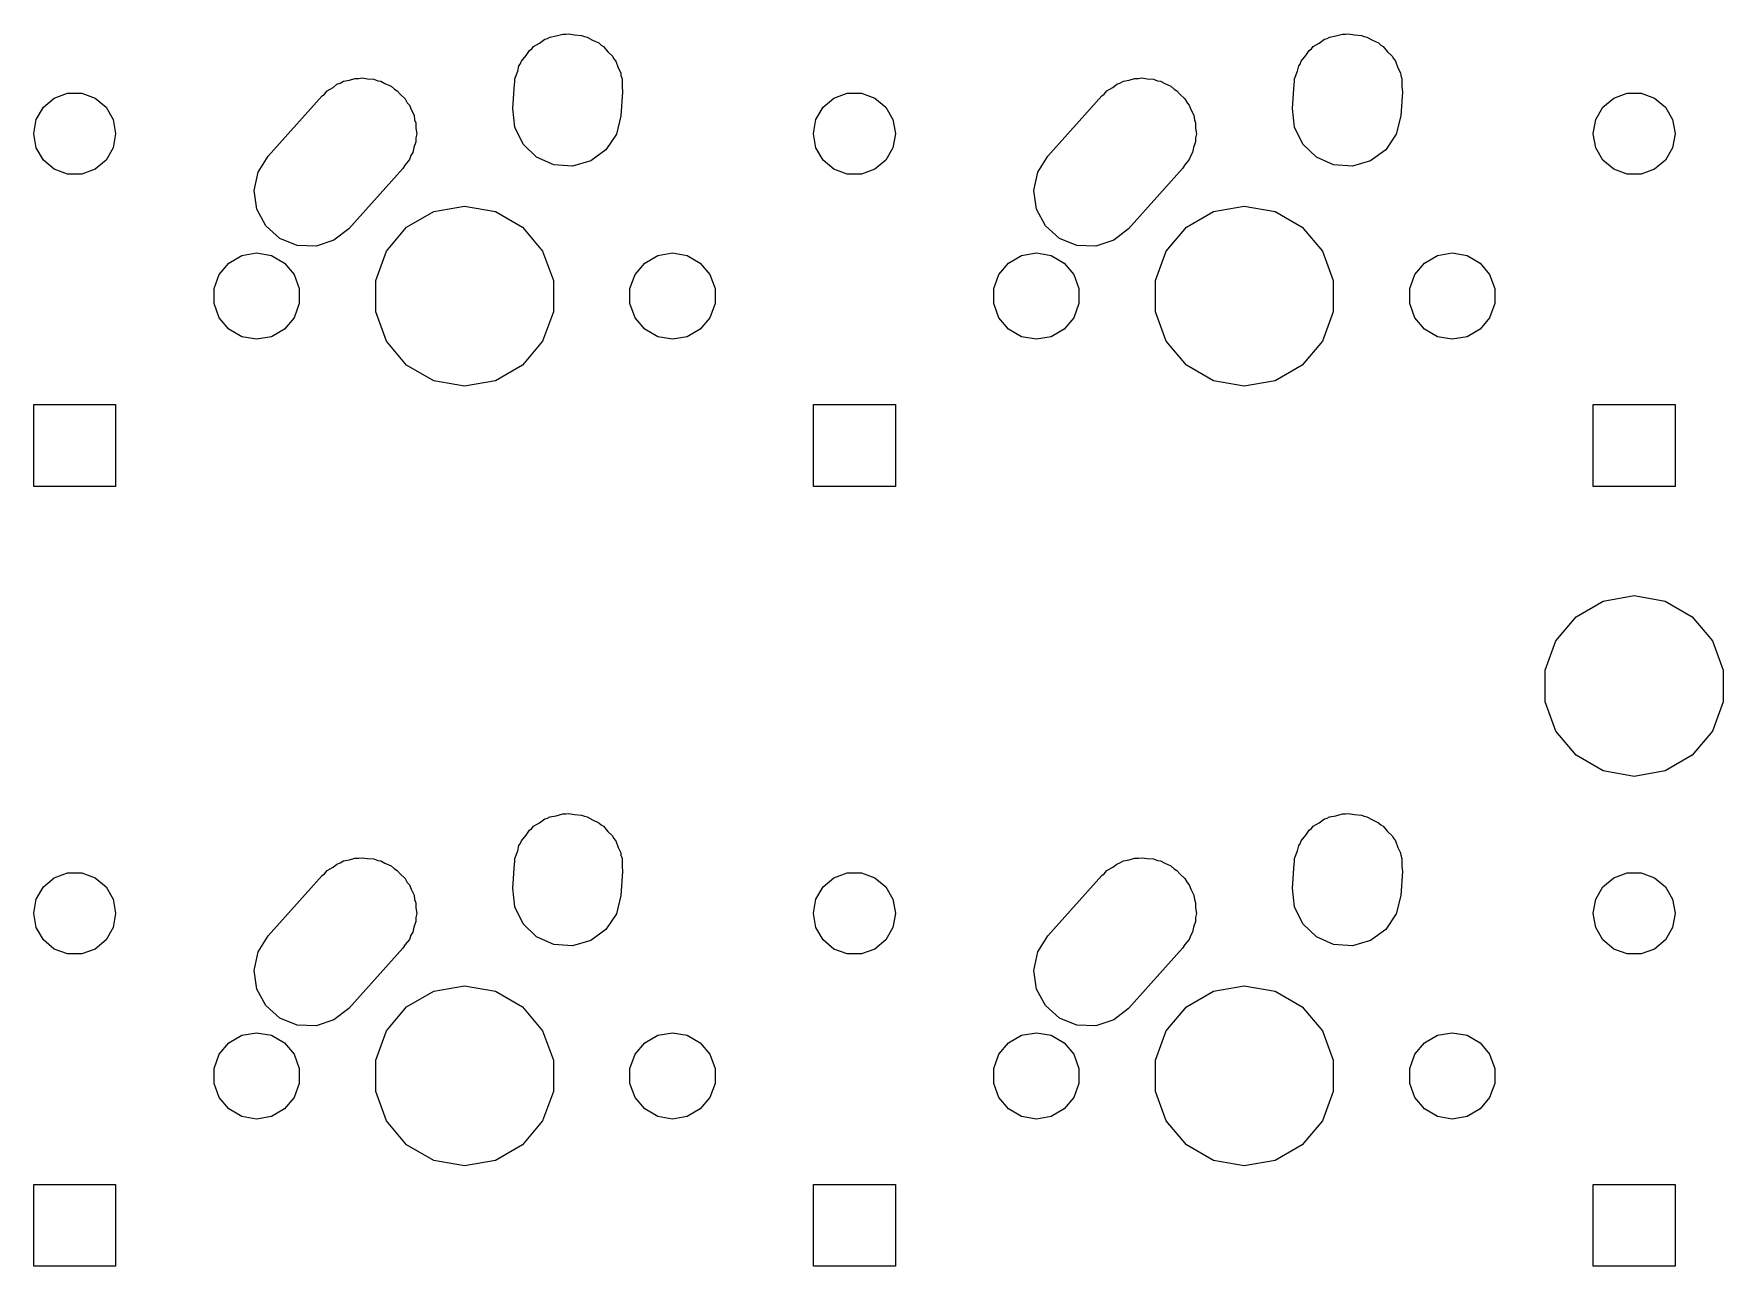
# Model space of a CAD drawing. Extents: x 32 to 254, y -104 to -31.
# Drawn here: x 160.93 to 202.2, y -61.8 to -31.69 of the extents above; entities that cross this region are included whole.
import ezdxf

# ---------------------------------------------------------------- set-up
doc = ezdxf.new("R2010")
doc.units = 0
doc.header["$MEASUREMENT"] = 0
doc.layers.add('BLACK', color=7, linetype='CONTINUOUS')

msp = doc.modelspace()

# ---------------------------------------------------------------- linework, layer by layer
at = {"layer": 'Black'}
for p, q in [((173.477, -31.8038), (173.535, -31.7702)), ((173.535, -31.7702), (173.687, -31.7434)), ((173.687, -31.7434), (173.851, -31.6962)), ((173.851, -31.6962), (173.925, -31.7014)), ((173.925, -31.7014), (173.99, -31.6899)), ((173.99, -31.6899), (174.138, -31.7161)), ((174.138, -31.7161), (174.31, -31.7279)), ((174.31, -31.7279), (174.379, -31.7584)), ((174.379, -31.7584), (174.445, -31.7702)), ((174.445, -31.7702), (174.578, -31.8471)), ((192.527, -31.8038), (192.585, -31.7702)), ((192.585, -31.7702), (192.737, -31.7434)), ((192.737, -31.7434), (192.901, -31.6962)), ((192.901, -31.6962), (192.975, -31.7014)), ((192.975, -31.7014), (193.04, -31.6899)), ((193.04, -31.6899), (193.188, -31.7161)), ((193.188, -31.7161), (193.36, -31.7279)), ((193.36, -31.7279), (193.429, -31.7584)), ((193.429, -31.7584), (193.495, -31.7702)), ((193.495, -31.7702), (193.628, -31.8471)), ((172.954, -32.2173), (173.036, -32.0943)), ((173.036, -32.0943), (173.089, -32.0561)), ((173.089, -32.0561), (173.135, -32.0011)), ((173.135, -32.0011), (173.277, -31.9191)), ((173.277, -31.9191), (173.408, -31.8235)), ((173.408, -31.8235), (173.477, -31.8038)), ((174.578, -31.8471), (174.73, -31.9147)), ((174.73, -31.9147), (174.783, -31.9652)), ((174.783, -31.9652), (174.845, -32.0011)), ((174.845, -32.0011), (174.95, -32.1268)), ((174.95, -32.1268), (175.062, -32.234)), ((192.004, -32.2173), (192.086, -32.0943)), ((192.086, -32.0943), (192.139, -32.0561)), ((192.139, -32.0561), (192.185, -32.0011)), ((192.185, -32.0011), (192.327, -31.9191)), ((192.327, -31.9191), (192.458, -31.8235)), ((192.458, -31.8235), (192.527, -31.8038)), ((193.628, -31.8471), (193.78, -31.9147)), ((193.78, -31.9147), (193.833, -31.9652)), ((193.833, -31.9652), (193.895, -32.0011)), ((193.895, -32.0011), (194, -32.1268)), ((194, -32.1268), (194.112, -32.234)), ((172.68, -32.789), (172.748, -32.6022)), ((172.748, -32.6022), (172.779, -32.4761)), ((172.779, -32.4761), (172.811, -32.4289)), ((172.811, -32.4289), (172.838, -32.355)), ((172.838, -32.355), (172.954, -32.2173)), ((175.062, -32.234), (175.091, -32.2947)), ((175.091, -32.2947), (175.142, -32.355)), ((175.142, -32.355), (175.203, -32.5238)), ((175.203, -32.5238), (175.264, -32.6474)), ((191.73, -32.789), (191.798, -32.6022)), ((191.798, -32.6022), (191.829, -32.4761)), ((191.829, -32.4761), (191.861, -32.4289)), ((191.861, -32.4289), (191.888, -32.355)), ((191.888, -32.355), (192.004, -32.2173)), ((194.112, -32.234), (194.141, -32.2947)), ((194.141, -32.2947), (194.192, -32.355)), ((194.192, -32.355), (194.253, -32.5238)), ((194.253, -32.5238), (194.314, -32.6474)), ((168.095, -33.0811), (168.236, -32.9997)), ((168.236, -32.9997), (168.332, -32.9246)), ((168.332, -32.9246), (168.411, -32.8988)), ((168.411, -32.8988), (168.495, -32.8502)), ((168.495, -32.8502), (168.635, -32.8254)), ((168.635, -32.8254), (168.769, -32.7817)), ((168.769, -32.7817), (168.865, -32.7849)), ((168.865, -32.7849), (168.95, -32.7699)), ((168.95, -32.7699), (169.074, -32.7918)), ((169.074, -32.7918), (169.229, -32.7969)), ((169.229, -32.7969), (169.328, -32.8365)), ((169.328, -32.8365), (169.405, -32.8502)), ((169.405, -32.8502), (169.504, -32.9076)), ((169.504, -32.9076), (169.656, -32.9686)), ((169.656, -32.9686), (169.739, -33.0432)), ((172.628, -33.515), (172.669, -32.9227)), ((172.669, -32.9227), (172.68, -32.876)), ((172.68, -32.876), (172.68, -32.789)), ((175.264, -32.6474), (175.27, -32.7073)), ((175.27, -32.7073), (175.3, -32.789)), ((175.3, -32.789), (175.3, -32.9878)), ((175.3, -32.9878), (175.312, -33.105)), ((187.145, -33.0811), (187.286, -32.9997)), ((187.286, -32.9997), (187.382, -32.9246)), ((187.382, -32.9246), (187.461, -32.8988)), ((187.461, -32.8988), (187.545, -32.8502)), ((187.545, -32.8502), (187.685, -32.8254)), ((187.685, -32.8254), (187.819, -32.7817)), ((187.819, -32.7817), (187.915, -32.7849)), ((187.915, -32.7849), (188, -32.7699)), ((188, -32.7699), (188.124, -32.7918)), ((188.124, -32.7918), (188.279, -32.7969)), ((188.279, -32.7969), (188.378, -32.8365)), ((188.378, -32.8365), (188.455, -32.8502)), ((188.455, -32.8502), (188.554, -32.9076)), ((188.554, -32.9076), (188.706, -32.9686)), ((188.706, -32.9686), (188.789, -33.0432)), ((191.678, -33.515), (191.719, -32.9227)), ((191.719, -32.9227), (191.73, -32.876)), ((191.73, -32.876), (191.73, -32.789)), ((194.314, -32.6474), (194.32, -32.7073)), ((194.32, -32.7073), (194.35, -32.789)), ((194.35, -32.789), (194.35, -32.9878)), ((194.35, -32.9878), (194.362, -33.105)), ((161.159, -33.4846), (161.425, -33.2614)), ((161.425, -33.2614), (161.751, -33.1426)), ((161.751, -33.1426), (162.099, -33.1426)), ((162.099, -33.1426), (162.425, -33.2614)), ((162.425, -33.2614), (162.691, -33.4846)), ((166.648, -34.6817), (167.97, -33.2086)), ((167.97, -33.2086), (168.024, -33.1663)), ((168.024, -33.1663), (168.095, -33.0811)), ((169.739, -33.0432), (169.805, -33.0811)), ((169.805, -33.0811), (169.876, -33.1662)), ((169.876, -33.1662), (169.999, -33.2759)), ((169.999, -33.2759), (170.051, -33.3749)), ((170.051, -33.3749), (170.102, -33.435)), ((175.312, -33.105), (175.271, -33.6973)), ((180.209, -33.4846), (180.475, -33.2614)), ((180.475, -33.2614), (180.801, -33.1426)), ((180.801, -33.1426), (181.149, -33.1426)), ((181.149, -33.1426), (181.475, -33.2614)), ((181.475, -33.2614), (181.741, -33.4846)), ((185.698, -34.6817), (187.02, -33.2086)), ((187.02, -33.2086), (187.074, -33.1663)), ((187.074, -33.1663), (187.145, -33.0811)), ((188.789, -33.0432), (188.855, -33.0811)), ((188.855, -33.0811), (188.926, -33.1662)), ((188.926, -33.1662), (189.049, -33.2759)), ((189.049, -33.2759), (189.101, -33.3749)), ((189.101, -33.3749), (189.152, -33.435)), ((194.362, -33.105), (194.321, -33.6973)), ((199.259, -33.4846), (199.525, -33.2614)), ((199.525, -33.2614), (199.851, -33.1426)), ((199.851, -33.1426), (200.199, -33.1426)), ((200.199, -33.1426), (200.525, -33.2614)), ((200.525, -33.2614), (200.791, -33.4846)), ((160.925, -34.1274), (160.985, -33.7854)), ((160.985, -33.7854), (161.159, -33.4846)), ((162.691, -33.4846), (162.865, -33.7854)), ((162.865, -33.7854), (162.925, -34.1274)), ((170.102, -33.435), (170.141, -33.5429)), ((170.141, -33.5429), (170.215, -33.6818)), ((170.215, -33.6818), (170.23, -33.7883)), ((170.23, -33.7883), (170.26, -33.869)), ((172.676, -33.9726), (172.628, -33.515)), ((175.271, -33.6973), (175.161, -34.1439)), ((179.975, -34.1274), (180.035, -33.7854)), ((180.035, -33.7854), (180.209, -33.4846)), ((181.741, -33.4846), (181.915, -33.7854)), ((181.915, -33.7854), (181.975, -34.1274)), ((189.152, -33.435), (189.191, -33.5429)), ((189.191, -33.5429), (189.265, -33.6818)), ((189.265, -33.6818), (189.28, -33.7883)), ((189.28, -33.7883), (189.31, -33.869)), ((191.726, -33.9726), (191.678, -33.515)), ((194.321, -33.6973), (194.211, -34.1439)), ((199.025, -34.1274), (199.085, -33.7854)), ((199.085, -33.7854), (199.259, -33.4846)), ((200.791, -33.4846), (200.965, -33.7854)), ((200.965, -33.7854), (201.025, -34.1274)), ((160.925, -34.1351), (160.925, -34.1274)), ((160.985, -34.4771), (160.925, -34.1351)), ((162.925, -34.1351), (162.865, -34.4771)), ((162.925, -34.1274), (162.925, -34.1351)), ((170.26, -33.869), (170.26, -33.9947)), ((170.26, -33.9947), (170.28, -34.1374)), ((170.28, -34.1374), (170.26, -34.2337)), ((170.26, -34.2337), (170.26, -34.331)), ((172.878, -34.386), (172.676, -33.9726)), ((175.161, -34.1439), (174.904, -34.5257)), ((179.975, -34.1351), (179.975, -34.1274)), ((180.035, -34.4771), (179.975, -34.1351)), ((181.975, -34.1351), (181.915, -34.4771)), ((181.975, -34.1274), (181.975, -34.1351)), ((189.31, -33.869), (189.31, -33.9947)), ((189.31, -33.9947), (189.33, -34.1374)), ((189.33, -34.1374), (189.31, -34.2337)), ((189.31, -34.2337), (189.31, -34.331)), ((191.928, -34.386), (191.726, -33.9726)), ((194.211, -34.1439), (193.954, -34.5257)), ((199.025, -34.1351), (199.025, -34.1274)), ((199.085, -34.4771), (199.025, -34.1351)), ((201.025, -34.1351), (200.965, -34.4771)), ((201.025, -34.1274), (201.025, -34.1351)), ((161.159, -34.7779), (160.985, -34.4771)), ((162.865, -34.4771), (162.691, -34.7779)), ((170.14, -34.6605), (170.102, -34.765)), ((170.185, -34.5877), (170.14, -34.6605)), ((170.211, -34.4647), (170.185, -34.5877)), ((170.26, -34.331), (170.211, -34.4647)), ((173.21, -34.7053), (172.878, -34.386)), ((174.904, -34.5257), (174.532, -34.7965)), ((180.209, -34.7779), (180.035, -34.4771)), ((181.915, -34.4771), (181.741, -34.7779)), ((189.19, -34.6605), (189.152, -34.765)), ((189.235, -34.5877), (189.19, -34.6605)), ((189.261, -34.4647), (189.235, -34.5877)), ((189.31, -34.331), (189.261, -34.4647)), ((192.26, -34.7053), (191.928, -34.386)), ((193.954, -34.5257), (193.582, -34.7965)), ((199.259, -34.7779), (199.085, -34.4771)), ((200.965, -34.4771), (200.791, -34.7779)), ((161.425, -35.0011), (161.159, -34.7779)), ((161.751, -35.1199), (161.425, -35.0011)), ((162.425, -35.0011), (162.099, -35.1199)), ((162.691, -34.7779), (162.425, -35.0011)), ((166.31, -35.5226), (166.405, -35.0723)), ((166.405, -35.0723), (166.648, -34.6817)), ((169.942, -34.9783), (168.62, -36.4514)), ((169.997, -34.8897), (169.942, -34.9783)), ((170.102, -34.765), (169.997, -34.8897)), ((173.63, -34.8921), (173.21, -34.7053)), ((174.089, -34.9238), (173.63, -34.8921)), ((174.532, -34.7965), (174.089, -34.9238)), ((180.475, -35.0011), (180.209, -34.7779)), ((180.801, -35.1199), (180.475, -35.0011)), ((181.475, -35.0011), (181.149, -35.1199)), ((181.741, -34.7779), (181.475, -35.0011)), ((185.36, -35.5226), (185.455, -35.0723)), ((185.455, -35.0723), (185.698, -34.6817)), ((188.992, -34.9783), (187.67, -36.4514)), ((189.047, -34.8897), (188.992, -34.9783)), ((189.152, -34.765), (189.047, -34.8897)), ((192.68, -34.8921), (192.26, -34.7053)), ((193.139, -34.9238), (192.68, -34.8921)), ((193.582, -34.7965), (193.139, -34.9238)), ((199.525, -35.0011), (199.259, -34.7779)), ((199.851, -35.1199), (199.525, -35.0011)), ((200.525, -35.0011), (200.199, -35.1199)), ((200.791, -34.7779), (200.525, -35.0011)), ((162.099, -35.1199), (161.751, -35.1199)), ((181.149, -35.1199), (180.801, -35.1199)), ((200.199, -35.1199), (199.851, -35.1199)), ((166.375, -35.9782), (166.31, -35.5226)), ((170.697, -36.0305), (171.45, -35.8977)), ((171.45, -35.8977), (172.203, -36.0305)), ((185.425, -35.9782), (185.36, -35.5226)), ((189.747, -36.0305), (190.5, -35.8977)), ((190.5, -35.8977), (191.253, -36.0305)), ((166.591, -36.3841), (166.375, -35.9782)), ((170.034, -36.413), (170.697, -36.0305)), ((172.203, -36.0305), (172.866, -36.413)), ((185.641, -36.3841), (185.425, -35.9782)), ((189.084, -36.413), (189.747, -36.0305)), ((191.253, -36.0305), (191.916, -36.413)), ((166.934, -36.6914), (166.591, -36.3841)), ((167.361, -36.8631), (166.934, -36.6914)), ((168.62, -36.4514), (168.258, -36.7354)), ((169.543, -36.9989), (170.034, -36.413)), ((172.866, -36.413), (173.357, -36.9989)), ((185.984, -36.6914), (185.641, -36.3841)), ((186.411, -36.8631), (185.984, -36.6914)), ((187.67, -36.4514), (187.308, -36.7354)), ((188.593, -36.9989), (189.084, -36.413)), ((191.916, -36.413), (192.407, -36.9989)), ((165.692, -37.2919), (166.009, -37.1087)), ((166.009, -37.1087), (166.37, -37.0451)), ((166.37, -37.0451), (166.731, -37.1087)), ((166.731, -37.1087), (167.048, -37.2919)), ((167.821, -36.8783), (167.361, -36.8631)), ((168.258, -36.7354), (167.821, -36.8783)), ((169.281, -37.7176), (169.543, -36.9989)), ((173.357, -36.9989), (173.619, -37.7176)), ((175.852, -37.2919), (176.169, -37.1087)), ((176.169, -37.1087), (176.53, -37.0451)), ((176.53, -37.0451), (176.891, -37.1087)), ((176.891, -37.1087), (177.208, -37.2919)), ((184.742, -37.2919), (185.059, -37.1087)), ((185.059, -37.1087), (185.42, -37.0451)), ((185.42, -37.0451), (185.781, -37.1087)), ((185.781, -37.1087), (186.098, -37.2919)), ((186.871, -36.8783), (186.411, -36.8631)), ((187.308, -36.7354), (186.871, -36.8783)), ((188.331, -37.7176), (188.593, -36.9989)), ((192.407, -36.9989), (192.669, -37.7176)), ((194.902, -37.2919), (195.219, -37.1087)), ((195.219, -37.1087), (195.58, -37.0451)), ((195.58, -37.0451), (195.941, -37.1087)), ((195.941, -37.1087), (196.258, -37.2919)), ((165.456, -37.5725), (165.692, -37.2919)), ((167.048, -37.2919), (167.284, -37.5725)), ((175.616, -37.5725), (175.852, -37.2919)), ((177.208, -37.2919), (177.444, -37.5725)), ((184.506, -37.5725), (184.742, -37.2919)), ((186.098, -37.2919), (186.334, -37.5725)), ((194.666, -37.5725), (194.902, -37.2919)), ((196.258, -37.2919), (196.494, -37.5725)), ((165.331, -37.9168), (165.456, -37.5725)), ((165.331, -38.2832), (165.331, -37.9168)), ((167.284, -37.5725), (167.409, -37.9168)), ((167.409, -37.9168), (167.409, -38.2832)), ((169.281, -38.4824), (169.281, -37.7176)), ((173.619, -37.7176), (173.619, -38.4824)), ((175.491, -37.9168), (175.616, -37.5725)), ((175.491, -38.2832), (175.491, -37.9168)), ((177.444, -37.5725), (177.569, -37.9168)), ((177.569, -37.9168), (177.569, -38.2832)), ((184.381, -37.9168), (184.506, -37.5725)), ((184.381, -38.2832), (184.381, -37.9168)), ((186.334, -37.5725), (186.459, -37.9168)), ((186.459, -37.9168), (186.459, -38.2832)), ((188.331, -38.4824), (188.331, -37.7176)), ((192.669, -37.7176), (192.669, -38.4824)), ((194.541, -37.9168), (194.666, -37.5725)), ((194.541, -38.2832), (194.541, -37.9168)), ((196.494, -37.5725), (196.619, -37.9168)), ((196.619, -37.9168), (196.619, -38.2832)), ((165.456, -38.6275), (165.331, -38.2832)), ((167.409, -38.2832), (167.284, -38.6275)), ((175.616, -38.6275), (175.491, -38.2832)), ((177.569, -38.2832), (177.444, -38.6275)), ((184.506, -38.6275), (184.381, -38.2832)), ((186.459, -38.2832), (186.334, -38.6275)), ((194.666, -38.6275), (194.541, -38.2832)), ((196.619, -38.2832), (196.494, -38.6275)), ((165.692, -38.9081), (165.456, -38.6275)), ((167.284, -38.6275), (167.048, -38.9081)), ((169.543, -39.2011), (169.281, -38.4824)), ((173.619, -38.4824), (173.357, -39.2011)), ((175.852, -38.9081), (175.616, -38.6275)), ((177.444, -38.6275), (177.208, -38.9081)), ((184.742, -38.9081), (184.506, -38.6275)), ((186.334, -38.6275), (186.098, -38.9081)), ((188.593, -39.2011), (188.331, -38.4824)), ((192.669, -38.4824), (192.407, -39.2011)), ((194.902, -38.9081), (194.666, -38.6275)), ((196.494, -38.6275), (196.258, -38.9081)), ((166.009, -39.0913), (165.692, -38.9081)), ((166.37, -39.1549), (166.009, -39.0913)), ((166.731, -39.0913), (166.37, -39.1549)), ((167.048, -38.9081), (166.731, -39.0913)), ((170.034, -39.787), (169.543, -39.2011)), ((173.357, -39.2011), (172.866, -39.787)), ((176.169, -39.0913), (175.852, -38.9081)), ((176.53, -39.1549), (176.169, -39.0913)), ((176.891, -39.0913), (176.53, -39.1549)), ((177.208, -38.9081), (176.891, -39.0913)), ((185.059, -39.0913), (184.742, -38.9081)), ((185.42, -39.1549), (185.059, -39.0913)), ((185.781, -39.0913), (185.42, -39.1549)), ((186.098, -38.9081), (185.781, -39.0913)), ((189.084, -39.787), (188.593, -39.2011)), ((192.407, -39.2011), (191.916, -39.787)), ((195.219, -39.0913), (194.902, -38.9081)), ((195.58, -39.1549), (195.219, -39.0913)), ((195.941, -39.0913), (195.58, -39.1549)), ((196.258, -38.9081), (195.941, -39.0913)), ((170.697, -40.1695), (170.034, -39.787)), ((172.866, -39.787), (172.203, -40.1695)), ((189.747, -40.1695), (189.084, -39.787)), ((191.916, -39.787), (191.253, -40.1695)), ((171.45, -40.3023), (170.697, -40.1695)), ((172.203, -40.1695), (171.45, -40.3023)), ((190.5, -40.3023), (189.747, -40.1695)), ((191.253, -40.1695), (190.5, -40.3023)), ((160.925, -42.7512), (160.925, -40.7512)), ((160.925, -40.7512), (162.925, -40.7512)), ((162.925, -40.7512), (162.925, -42.7512)), ((179.975, -42.7512), (179.975, -40.7512)), ((179.975, -40.7512), (181.975, -40.7512)), ((181.975, -40.7512), (181.975, -42.7512)), ((199.025, -42.7512), (199.025, -40.7512)), ((199.025, -40.7512), (201.025, -40.7512)), ((201.025, -40.7512), (201.025, -42.7512)), ((162.925, -42.7512), (160.925, -42.7512)), ((181.975, -42.7512), (179.975, -42.7512)), ((201.025, -42.7512), (199.025, -42.7512)), ((198.605, -45.9333), (199.27, -45.5498)), ((199.27, -45.5498), (200.025, -45.4166)), ((200.025, -45.4166), (200.78, -45.5498)), ((200.78, -45.5498), (201.445, -45.9333)), ((198.112, -46.5208), (198.605, -45.9333)), ((201.445, -45.9333), (201.938, -46.5208)), ((197.85, -47.2415), (198.112, -46.5208)), ((201.938, -46.5208), (202.2, -47.2415)), ((197.85, -48.0085), (197.85, -47.2415)), ((202.2, -47.2415), (202.2, -48.0085)), ((198.112, -48.7292), (197.85, -48.0085)), ((202.2, -48.0085), (201.938, -48.7292)), ((198.605, -49.3167), (198.112, -48.7292)), ((201.938, -48.7292), (201.445, -49.3167)), ((199.27, -49.7002), (198.605, -49.3167)), ((201.445, -49.3167), (200.78, -49.7002)), ((200.025, -49.8334), (199.27, -49.7002)), ((200.78, -49.7002), (200.025, -49.8334)), ((173.687, -50.7934), (173.851, -50.7462)), ((173.851, -50.7462), (173.925, -50.7514)), ((173.925, -50.7514), (173.99, -50.7399)), ((173.99, -50.7399), (174.138, -50.7661)), ((174.138, -50.7661), (174.31, -50.7779)), ((192.737, -50.7934), (192.901, -50.7462)), ((192.901, -50.7462), (192.975, -50.7514)), ((192.975, -50.7514), (193.04, -50.7399)), ((193.04, -50.7399), (193.188, -50.7661)), ((193.188, -50.7661), (193.36, -50.7779)), ((172.954, -51.2673), (173.036, -51.1443)), ((173.036, -51.1443), (173.089, -51.1061)), ((173.089, -51.1061), (173.135, -51.0511)), ((173.135, -51.0511), (173.277, -50.9691)), ((173.277, -50.9691), (173.408, -50.8735)), ((173.408, -50.8735), (173.477, -50.8538)), ((173.477, -50.8538), (173.535, -50.8202)), ((173.535, -50.8202), (173.687, -50.7934)), ((174.31, -50.7779), (174.379, -50.8085)), ((174.379, -50.8085), (174.445, -50.8202)), ((174.445, -50.8202), (174.578, -50.8971)), ((174.578, -50.8971), (174.73, -50.9647)), ((174.73, -50.9647), (174.783, -51.0152)), ((174.783, -51.0152), (174.845, -51.0511)), ((174.845, -51.0511), (174.95, -51.1768)), ((174.95, -51.1768), (175.062, -51.284)), ((192.004, -51.2673), (192.086, -51.1443)), ((192.086, -51.1443), (192.139, -51.1061)), ((192.139, -51.1061), (192.185, -51.0511)), ((192.185, -51.0511), (192.327, -50.9691)), ((192.327, -50.9691), (192.458, -50.8735)), ((192.458, -50.8735), (192.527, -50.8538)), ((192.527, -50.8538), (192.585, -50.8202)), ((192.585, -50.8202), (192.737, -50.7934)), ((193.36, -50.7779), (193.429, -50.8085)), ((193.429, -50.8085), (193.495, -50.8202)), ((193.495, -50.8202), (193.628, -50.8971)), ((193.628, -50.8971), (193.78, -50.9647)), ((193.78, -50.9647), (193.833, -51.0152)), ((193.833, -51.0152), (193.895, -51.0511)), ((193.895, -51.0511), (194, -51.1768)), ((194, -51.1768), (194.112, -51.284)), ((172.748, -51.6522), (172.779, -51.5261)), ((172.779, -51.5261), (172.811, -51.4789)), ((172.811, -51.4789), (172.838, -51.405)), ((172.838, -51.405), (172.954, -51.2673)), ((175.062, -51.284), (175.091, -51.3447)), ((175.091, -51.3447), (175.142, -51.405)), ((175.142, -51.405), (175.203, -51.5738)), ((175.203, -51.5738), (175.264, -51.6974)), ((191.798, -51.6522), (191.829, -51.5261)), ((191.829, -51.5261), (191.861, -51.4789)), ((191.861, -51.4789), (191.888, -51.405)), ((191.888, -51.405), (192.004, -51.2673)), ((194.112, -51.284), (194.141, -51.3447)), ((194.141, -51.3447), (194.192, -51.405)), ((194.192, -51.405), (194.253, -51.5738)), ((194.253, -51.5738), (194.314, -51.6974)), ((168.236, -52.0497), (168.332, -51.9746)), ((168.332, -51.9746), (168.411, -51.9488)), ((168.411, -51.9488), (168.495, -51.9002)), ((168.495, -51.9002), (168.635, -51.8754)), ((168.635, -51.8754), (168.769, -51.8317)), ((168.769, -51.8317), (168.865, -51.8349)), ((168.865, -51.8349), (168.95, -51.8199)), ((168.95, -51.8199), (169.074, -51.8418)), ((169.074, -51.8418), (169.229, -51.8469)), ((169.229, -51.8469), (169.328, -51.8865)), ((169.328, -51.8865), (169.405, -51.9002)), ((169.405, -51.9002), (169.504, -51.9576)), ((169.504, -51.9576), (169.656, -52.0186)), ((172.628, -52.565), (172.669, -51.9727)), ((172.669, -51.9727), (172.68, -51.926)), ((172.68, -51.839), (172.748, -51.6522)), ((172.68, -51.926), (172.68, -51.839)), ((175.264, -51.6974), (175.27, -51.7573)), ((175.27, -51.7573), (175.3, -51.839)), ((175.3, -51.839), (175.3, -52.0378)), ((187.286, -52.0497), (187.382, -51.9746)), ((187.382, -51.9746), (187.461, -51.9488)), ((187.461, -51.9488), (187.545, -51.9002)), ((187.545, -51.9002), (187.685, -51.8754)), ((187.685, -51.8754), (187.819, -51.8317)), ((187.819, -51.8317), (187.915, -51.8349)), ((187.915, -51.8349), (188, -51.8199)), ((188, -51.8199), (188.124, -51.8418)), ((188.124, -51.8418), (188.279, -51.8469)), ((188.279, -51.8469), (188.378, -51.8865)), ((188.378, -51.8865), (188.455, -51.9002)), ((188.455, -51.9002), (188.554, -51.9576)), ((188.554, -51.9576), (188.706, -52.0186)), ((191.678, -52.565), (191.719, -51.9727)), ((191.719, -51.9727), (191.73, -51.926)), ((191.73, -51.839), (191.798, -51.6522)), ((191.73, -51.926), (191.73, -51.839)), ((194.314, -51.6974), (194.32, -51.7573)), ((194.32, -51.7573), (194.35, -51.839)), ((194.35, -51.839), (194.35, -52.0378)), ((161.159, -52.5346), (161.425, -52.3114)), ((161.425, -52.3114), (161.751, -52.1926)), ((161.751, -52.1926), (162.099, -52.1926)), ((162.099, -52.1926), (162.425, -52.3114)), ((162.425, -52.3114), (162.691, -52.5346)), ((166.648, -53.7317), (167.97, -52.2586)), ((167.97, -52.2586), (168.024, -52.2163)), ((168.024, -52.2163), (168.095, -52.1311)), ((168.095, -52.1311), (168.236, -52.0497)), ((169.656, -52.0186), (169.739, -52.0932)), ((169.739, -52.0932), (169.805, -52.1311)), ((169.805, -52.1311), (169.876, -52.2162)), ((169.876, -52.2162), (169.999, -52.3259)), ((169.999, -52.3259), (170.051, -52.4249)), ((175.312, -52.155), (175.271, -52.7473)), ((175.3, -52.0378), (175.312, -52.155)), ((180.209, -52.5346), (180.475, -52.3114)), ((180.475, -52.3114), (180.801, -52.1926)), ((180.801, -52.1926), (181.149, -52.1926)), ((181.149, -52.1926), (181.475, -52.3114)), ((181.475, -52.3114), (181.741, -52.5346)), ((185.698, -53.7317), (187.02, -52.2586)), ((187.02, -52.2586), (187.074, -52.2163)), ((187.074, -52.2163), (187.145, -52.1311)), ((187.145, -52.1311), (187.286, -52.0497)), ((188.706, -52.0186), (188.789, -52.0932)), ((188.789, -52.0932), (188.855, -52.1311)), ((188.855, -52.1311), (188.926, -52.2162)), ((188.926, -52.2162), (189.049, -52.3259)), ((189.049, -52.3259), (189.101, -52.4249)), ((194.362, -52.155), (194.321, -52.7473)), ((194.35, -52.0378), (194.362, -52.155)), ((199.259, -52.5346), (199.525, -52.3114)), ((199.525, -52.3114), (199.851, -52.1926)), ((199.851, -52.1926), (200.199, -52.1926)), ((200.199, -52.1926), (200.525, -52.3114)), ((200.525, -52.3114), (200.791, -52.5346)), ((160.985, -52.8354), (161.159, -52.5346)), ((162.691, -52.5346), (162.865, -52.8354)), ((170.051, -52.4249), (170.102, -52.485)), ((170.102, -52.485), (170.141, -52.5929)), ((170.141, -52.5929), (170.215, -52.7318)), ((170.215, -52.7318), (170.23, -52.8383)), ((172.676, -53.0226), (172.628, -52.565)), ((175.271, -52.7473), (175.161, -53.1939)), ((180.035, -52.8354), (180.209, -52.5346)), ((181.741, -52.5346), (181.915, -52.8354)), ((189.101, -52.4249), (189.152, -52.485)), ((189.152, -52.485), (189.191, -52.5929)), ((189.191, -52.5929), (189.265, -52.7318)), ((189.265, -52.7318), (189.28, -52.8383)), ((191.726, -53.0226), (191.678, -52.565)), ((194.321, -52.7473), (194.211, -53.1939)), ((199.085, -52.8354), (199.259, -52.5346)), ((200.791, -52.5346), (200.965, -52.8354)), ((160.925, -53.1774), (160.985, -52.8354)), ((160.925, -53.1851), (160.925, -53.1774)), ((160.985, -53.5271), (160.925, -53.1851)), ((162.865, -52.8354), (162.925, -53.1774)), ((162.925, -53.1851), (162.865, -53.5271)), ((162.925, -53.1774), (162.925, -53.1851)), ((170.23, -52.8383), (170.26, -52.919)), ((170.26, -52.919), (170.26, -53.0447)), ((170.26, -53.0447), (170.28, -53.1874)), ((170.28, -53.1874), (170.26, -53.2837)), ((172.878, -53.436), (172.676, -53.0226)), ((175.161, -53.1939), (174.904, -53.5757)), ((179.975, -53.1774), (180.035, -52.8354)), ((179.975, -53.1851), (179.975, -53.1774)), ((180.035, -53.5271), (179.975, -53.1851)), ((181.915, -52.8354), (181.975, -53.1774)), ((181.975, -53.1851), (181.915, -53.5271)), ((181.975, -53.1774), (181.975, -53.1851)), ((189.28, -52.8383), (189.31, -52.919)), ((189.31, -52.919), (189.31, -53.0447)), ((189.31, -53.0447), (189.33, -53.1874)), ((189.33, -53.1874), (189.31, -53.2837)), ((191.928, -53.436), (191.726, -53.0226)), ((194.211, -53.1939), (193.954, -53.5757)), ((199.025, -53.1774), (199.085, -52.8354)), ((199.025, -53.1851), (199.025, -53.1774)), ((199.085, -53.5271), (199.025, -53.1851)), ((200.965, -52.8354), (201.025, -53.1774)), ((201.025, -53.1851), (200.965, -53.5271)), ((201.025, -53.1774), (201.025, -53.1851)), ((161.159, -53.8279), (160.985, -53.5271)), ((162.865, -53.5271), (162.691, -53.8279)), ((170.185, -53.6377), (170.14, -53.7105)), ((170.211, -53.5147), (170.185, -53.6377)), ((170.26, -53.381), (170.211, -53.5147)), ((170.26, -53.2837), (170.26, -53.381)), ((173.21, -53.7553), (172.878, -53.436)), ((174.904, -53.5757), (174.532, -53.8465)), ((180.209, -53.8279), (180.035, -53.5271)), ((181.915, -53.5271), (181.741, -53.8279)), ((189.235, -53.6377), (189.19, -53.7105)), ((189.261, -53.5147), (189.235, -53.6377)), ((189.31, -53.381), (189.261, -53.5147)), ((189.31, -53.2837), (189.31, -53.381)), ((192.26, -53.7553), (191.928, -53.436)), ((193.954, -53.5757), (193.582, -53.8465)), ((199.259, -53.8279), (199.085, -53.5271)), ((200.965, -53.5271), (200.791, -53.8279)), ((161.425, -54.0511), (161.159, -53.8279)), ((161.751, -54.1699), (161.425, -54.0511)), ((162.425, -54.0511), (162.099, -54.1699)), ((162.691, -53.8279), (162.425, -54.0511)), ((166.405, -54.1223), (166.648, -53.7317)), ((169.942, -54.0283), (168.62, -55.5014)), ((169.997, -53.9397), (169.942, -54.0283)), ((170.102, -53.815), (169.997, -53.9397)), ((170.14, -53.7105), (170.102, -53.815)), ((173.63, -53.9421), (173.21, -53.7553)), ((174.089, -53.9738), (173.63, -53.9421)), ((174.532, -53.8465), (174.089, -53.9738)), ((180.475, -54.0511), (180.209, -53.8279)), ((180.801, -54.1699), (180.475, -54.0511)), ((181.475, -54.0511), (181.149, -54.1699)), ((181.741, -53.8279), (181.475, -54.0511)), ((185.455, -54.1223), (185.698, -53.7317)), ((188.992, -54.0283), (187.67, -55.5014)), ((189.047, -53.9397), (188.992, -54.0283)), ((189.152, -53.815), (189.047, -53.9397)), ((189.19, -53.7105), (189.152, -53.815)), ((192.68, -53.9421), (192.26, -53.7553)), ((193.139, -53.9738), (192.68, -53.9421)), ((193.582, -53.8465), (193.139, -53.9738)), ((199.525, -54.0511), (199.259, -53.8279)), ((199.851, -54.1699), (199.525, -54.0511)), ((200.525, -54.0511), (200.199, -54.1699)), ((200.791, -53.8279), (200.525, -54.0511)), ((162.099, -54.1699), (161.751, -54.1699)), ((166.31, -54.5726), (166.405, -54.1223)), ((181.149, -54.1699), (180.801, -54.1699)), ((185.36, -54.5726), (185.455, -54.1223)), ((200.199, -54.1699), (199.851, -54.1699)), ((166.375, -55.0282), (166.31, -54.5726)), ((185.425, -55.0282), (185.36, -54.5726)), ((166.591, -55.4341), (166.375, -55.0282)), ((170.034, -55.463), (170.697, -55.0805)), ((170.697, -55.0805), (171.45, -54.9477)), ((171.45, -54.9477), (172.203, -55.0805)), ((172.203, -55.0805), (172.866, -55.463)), ((185.641, -55.4341), (185.425, -55.0282)), ((189.084, -55.463), (189.747, -55.0805)), ((189.747, -55.0805), (190.5, -54.9477)), ((190.5, -54.9477), (191.253, -55.0805)), ((191.253, -55.0805), (191.916, -55.463)), ((166.934, -55.7414), (166.591, -55.4341)), ((168.62, -55.5014), (168.258, -55.7854)), ((169.543, -56.0489), (170.034, -55.463)), ((172.866, -55.463), (173.357, -56.0489)), ((185.984, -55.7414), (185.641, -55.4341)), ((187.67, -55.5014), (187.308, -55.7854)), ((188.593, -56.0489), (189.084, -55.463)), ((191.916, -55.463), (192.407, -56.0489)), ((166.009, -56.1587), (166.37, -56.0951)), ((166.37, -56.0951), (166.731, -56.1587)), ((167.361, -55.9131), (166.934, -55.7414)), ((167.821, -55.9283), (167.361, -55.9131)), ((168.258, -55.7854), (167.821, -55.9283)), ((169.281, -56.7676), (169.543, -56.0489)), ((173.357, -56.0489), (173.619, -56.7676)), ((176.169, -56.1587), (176.53, -56.0951)), ((176.53, -56.0951), (176.891, -56.1587)), ((185.059, -56.1587), (185.42, -56.0951)), ((185.42, -56.0951), (185.781, -56.1587)), ((186.411, -55.9131), (185.984, -55.7414)), ((186.871, -55.9283), (186.411, -55.9131)), ((187.308, -55.7854), (186.871, -55.9283)), ((188.331, -56.7676), (188.593, -56.0489)), ((192.407, -56.0489), (192.669, -56.7676)), ((195.219, -56.1587), (195.58, -56.0951)), ((195.58, -56.0951), (195.941, -56.1587)), ((165.456, -56.6225), (165.692, -56.3419)), ((165.692, -56.3419), (166.009, -56.1587)), ((166.731, -56.1587), (167.048, -56.3419)), ((167.048, -56.3419), (167.284, -56.6225)), ((175.616, -56.6225), (175.852, -56.3419)), ((175.852, -56.3419), (176.169, -56.1587)), ((176.891, -56.1587), (177.208, -56.3419)), ((177.208, -56.3419), (177.444, -56.6225)), ((184.506, -56.6225), (184.742, -56.3419)), ((184.742, -56.3419), (185.059, -56.1587)), ((185.781, -56.1587), (186.098, -56.3419)), ((186.098, -56.3419), (186.334, -56.6225)), ((194.666, -56.6225), (194.902, -56.3419)), ((194.902, -56.3419), (195.219, -56.1587)), ((195.941, -56.1587), (196.258, -56.3419)), ((196.258, -56.3419), (196.494, -56.6225)), ((165.331, -56.9668), (165.456, -56.6225)), ((167.284, -56.6225), (167.409, -56.9668)), ((169.281, -57.5324), (169.281, -56.7676)), ((173.619, -56.7676), (173.619, -57.5324)), ((175.491, -56.9668), (175.616, -56.6225)), ((177.444, -56.6225), (177.569, -56.9668)), ((184.381, -56.9668), (184.506, -56.6225)), ((186.334, -56.6225), (186.459, -56.9668)), ((188.331, -57.5324), (188.331, -56.7676)), ((192.669, -56.7676), (192.669, -57.5324)), ((194.541, -56.9668), (194.666, -56.6225)), ((196.494, -56.6225), (196.619, -56.9668)), ((165.331, -57.3332), (165.331, -56.9668)), ((165.456, -57.6775), (165.331, -57.3332)), ((167.409, -57.3332), (167.284, -57.6775)), ((167.409, -56.9668), (167.409, -57.3332)), ((175.491, -57.3332), (175.491, -56.9668)), ((175.616, -57.6775), (175.491, -57.3332)), ((177.569, -57.3332), (177.444, -57.6775)), ((177.569, -56.9668), (177.569, -57.3332)), ((184.381, -57.3332), (184.381, -56.9668)), ((184.506, -57.6775), (184.381, -57.3332)), ((186.459, -57.3332), (186.334, -57.6775)), ((186.459, -56.9668), (186.459, -57.3332)), ((194.541, -57.3332), (194.541, -56.9668)), ((194.666, -57.6775), (194.541, -57.3332)), ((196.619, -57.3332), (196.494, -57.6775)), ((196.619, -56.9668), (196.619, -57.3332)), ((165.692, -57.9581), (165.456, -57.6775)), ((167.284, -57.6775), (167.048, -57.9581)), ((169.543, -58.2511), (169.281, -57.5324)), ((173.619, -57.5324), (173.357, -58.2511)), ((175.852, -57.9581), (175.616, -57.6775)), ((177.444, -57.6775), (177.208, -57.9581)), ((184.742, -57.9581), (184.506, -57.6775)), ((186.334, -57.6775), (186.098, -57.9581)), ((188.593, -58.2511), (188.331, -57.5324)), ((192.669, -57.5324), (192.407, -58.2511)), ((194.902, -57.9581), (194.666, -57.6775)), ((196.494, -57.6775), (196.258, -57.9581)), ((166.009, -58.1413), (165.692, -57.9581)), ((166.37, -58.2049), (166.009, -58.1413)), ((166.731, -58.1413), (166.37, -58.2049)), ((167.048, -57.9581), (166.731, -58.1413)), ((176.169, -58.1413), (175.852, -57.9581)), ((176.53, -58.2049), (176.169, -58.1413)), ((176.891, -58.1413), (176.53, -58.2049)), ((177.208, -57.9581), (176.891, -58.1413)), ((185.059, -58.1413), (184.742, -57.9581)), ((185.42, -58.2049), (185.059, -58.1413)), ((185.781, -58.1413), (185.42, -58.2049)), ((186.098, -57.9581), (185.781, -58.1413)), ((195.219, -58.1413), (194.902, -57.9581)), ((195.58, -58.2049), (195.219, -58.1413)), ((195.941, -58.1413), (195.58, -58.2049)), ((196.258, -57.9581), (195.941, -58.1413)), ((170.034, -58.837), (169.543, -58.2511)), ((173.357, -58.2511), (172.866, -58.837)), ((189.084, -58.837), (188.593, -58.2511)), ((192.407, -58.2511), (191.916, -58.837)), ((170.697, -59.2195), (170.034, -58.837)), ((172.866, -58.837), (172.203, -59.2195)), ((189.747, -59.2195), (189.084, -58.837)), ((191.916, -58.837), (191.253, -59.2195)), ((171.45, -59.3523), (170.697, -59.2195)), ((172.203, -59.2195), (171.45, -59.3523)), ((190.5, -59.3523), (189.747, -59.2195)), ((191.253, -59.2195), (190.5, -59.3523)), ((160.925, -61.8012), (160.925, -59.8012)), ((160.925, -59.8012), (162.925, -59.8012)), ((162.925, -59.8012), (162.925, -61.8012)), ((179.975, -61.8012), (179.975, -59.8012)), ((179.975, -59.8012), (181.975, -59.8012)), ((181.975, -59.8012), (181.975, -61.8012)), ((199.025, -61.8012), (199.025, -59.8012)), ((199.025, -59.8012), (201.025, -59.8012)), ((201.025, -59.8012), (201.025, -61.8012)), ((162.925, -61.8012), (160.925, -61.8012)), ((181.975, -61.8012), (179.975, -61.8012)), ((201.025, -61.8012), (199.025, -61.8012))]:
    msp.add_line(p, q, dxfattribs=at)

doc.saveas('drawing.dxf')
